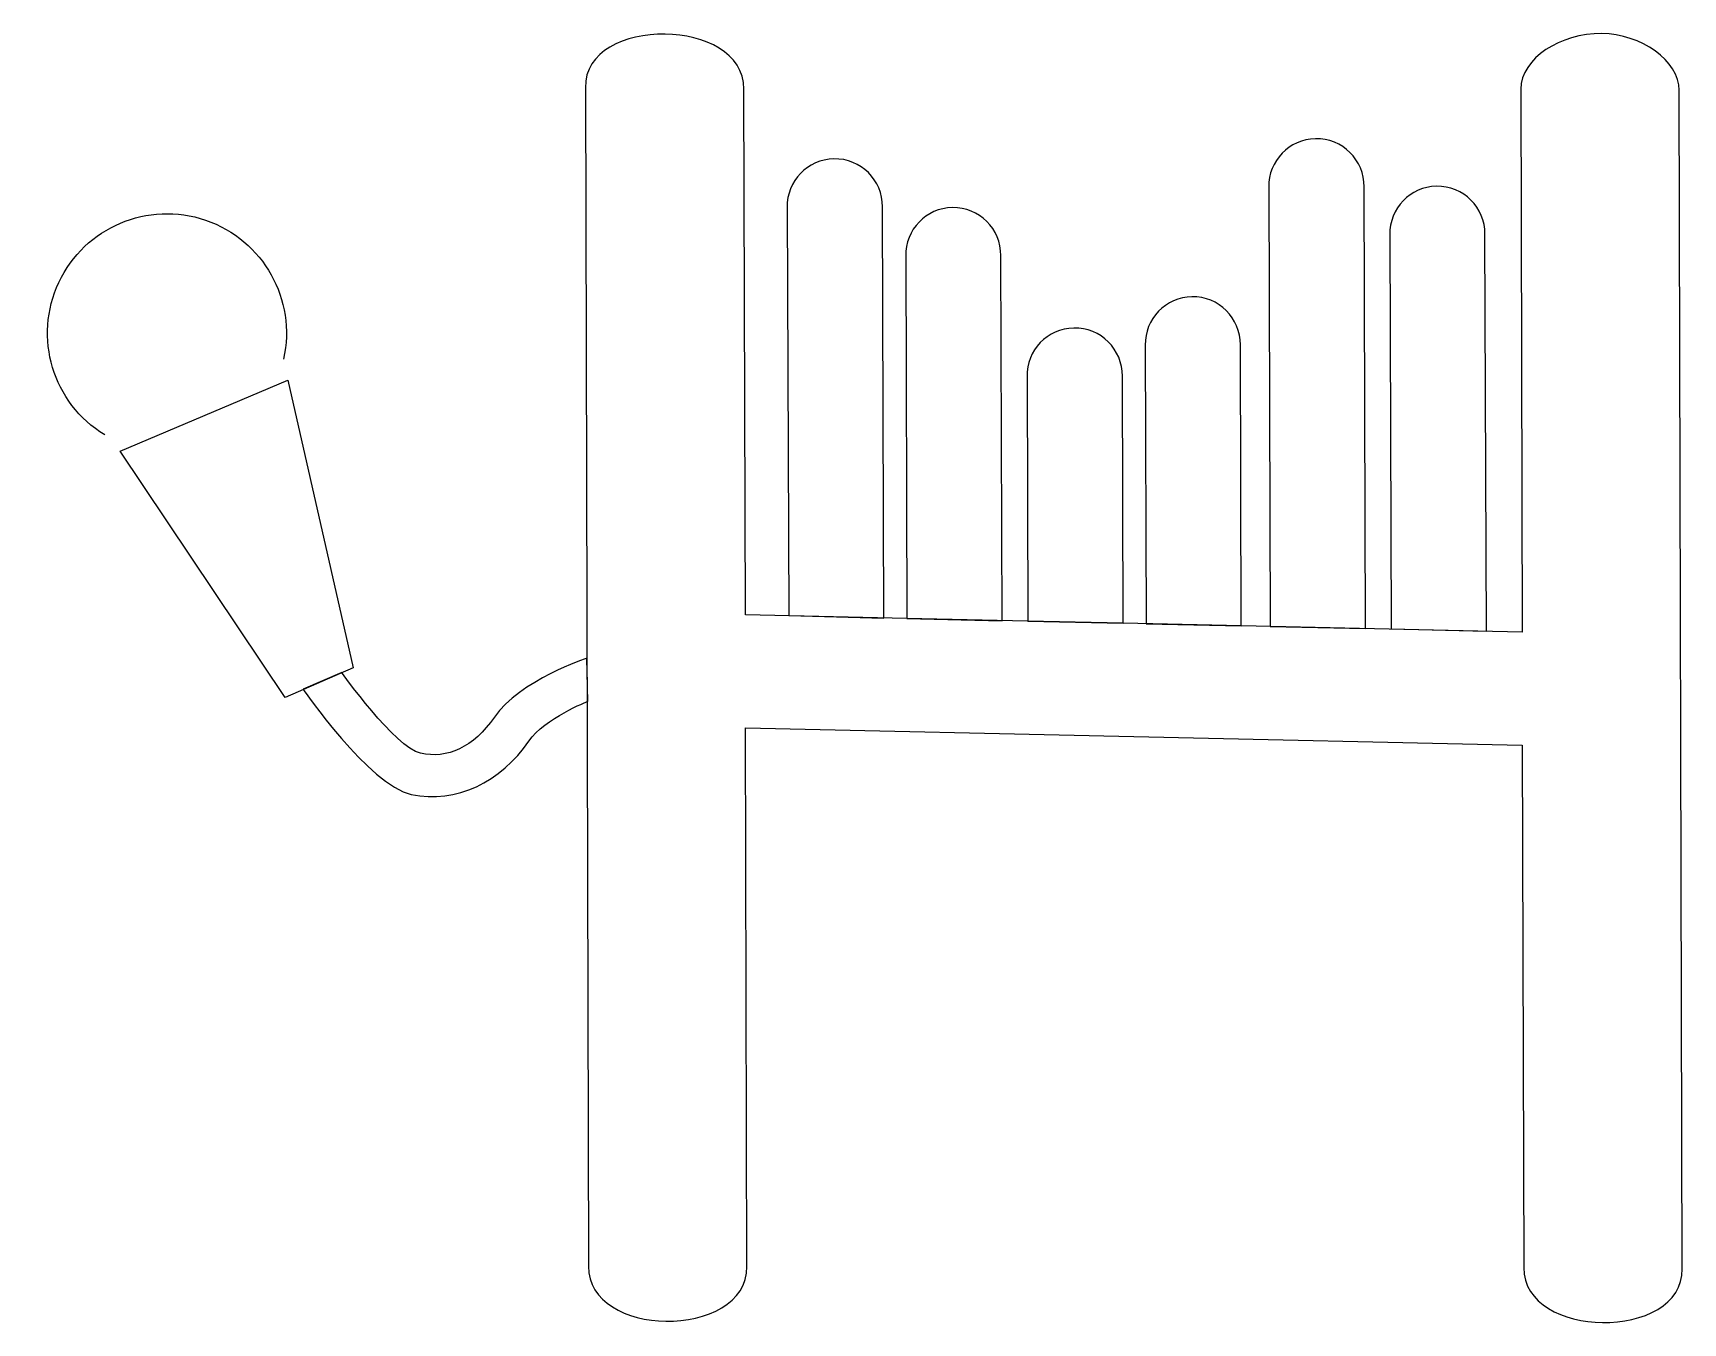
# Model space of a CAD drawing. Extents: x 0.3 to 19.5, y 2.6 to 17.6.
import ezdxf

# ---------------------------------------------------------------- set-up
doc = ezdxf.new("R2010")
doc.units = 0
doc.layers.add('Ebene_1', color=7, linetype='CONTINUOUS')

msp = doc.modelspace()

# ---------------------------------------------------------------- linework, layer by layer
at = {"layer": 'Ebene_1', "color": 7}
for points in [[(18.554517, 17.546804)], [(15.228517, 16.32428)], [(9.632806, 16.0899)], [(16.634767, 15.77156)], [(11.009771, 15.52349)], [(1.338659, 12.69143), (3.289022, 13.51808), (4.048941, 10.17358), (3.255583, 9.82731)]]:
    msp.add_lwpolyline(points, close=True, dxfattribs=at)
for points in [[(6.745942, 16.915589), (6.78203, 3.215781)], [(17.613596, 16.901667), (17.630355, 10.588017), (12.993604, 10.691651), (11.883302, 10.716482), (10.481793, 10.747831), (8.604329, 10.789775), (8.585388, 16.901096)], [(19.489137, 3.18745), (19.453048, 16.88725)], [(14.685547, 15.76172), (14.700347, 10.65154), (15.80784, 10.62884), (15.79297, 15.76373)], [(9.089844, 15.52734), (9.108675, 10.78179), (10.21428, 10.74869), (10.19726, 15.53131)], [(16.091797, 15.20898), (16.108227, 10.62469), (17.213807, 10.59779), (17.197267, 15.21297)], [(10.466797, 14.96094), (10.481797, 10.74774), (11.587381, 10.71954), (11.572271, 14.96489)], [(13.792975, 14.48647), (13.792969, 14.48633)], [(12.419846, 14.12318), (12.419922, 14.12305)], [(13.25, 13.92383), (13.26045, 10.68255), (14.366005, 10.65985), (14.355475, 13.92787)], [(11.876953, 13.55859), (11.887683, 10.71563), (12.993399, 10.69293), (12.984299, 13.56263)], [(6.772603, 9.7831), (6.763573, 10.28516)], [(3.915522, 10.11848), (3.466537, 9.92304)], [(8.621585, 3.211408), (8.604282, 9.474472), (17.63031, 9.272798), (17.64969, 3.201935)]]:
    msp.add_lwpolyline(points, dxfattribs=at)
for points in [[(7.67249, 17.540606), (7.205581, 17.546852), (6.736379, 17.340656), (6.745942, 16.915589)], [(8.585388, 16.901096), (8.589975, 17.325981), (8.12525, 17.534549), (7.67249, 17.540606)], [(18.55451, 17.546728), (18.073453, 17.553163), (17.617418, 17.255733), (17.613596, 16.901667)], [(19.453048, 16.88725), (19.456761, 17.231203), (19.007277, 17.540747), (18.554517, 17.546804)], [(15.228516, 16.32422), (14.923427, 16.31822), (14.680568, 16.06682), (14.685547, 15.76172)], [(15.79297, 15.76373), (15.79697, 16.07649), (15.541245, 16.33046), (15.228517, 16.32428)], [(9.632813, 16.08984), (9.327617, 16.08384), (9.084616, 15.83254), (9.089844, 15.52734)], [(10.19726, 15.53131), (10.20046, 15.84341), (9.944861, 16.09631), (9.632806, 16.0899)], [(16.634766, 15.77148), (16.32957, 15.76548), (16.086569, 15.51418), (16.091797, 15.20898)], [(17.197267, 15.21297), (17.200367, 15.52429), (16.94606, 15.77686), (16.634767, 15.77156)], [(0.627947, 14.654176), (0.928706, 15.294686), (1.663287, 15.606246), (2.332823, 15.377269)], [(2.332823, 15.377269), (3.002358, 15.148292), (3.392312, 14.452149), (3.237859, 13.761605)], [(11.009766, 15.52344), (10.70457, 15.51744), (10.461569, 15.26614), (10.466797, 14.96094)], [(11.572271, 14.96489), (11.575371, 15.27622), (11.321068, 15.52879), (11.009771, 15.52349)], [(1.160429, 12.880502), (0.556617, 13.249444), (0.327186, 14.013668), (0.627947, 14.654176)], [(13.792969, 14.48633), (13.487773, 14.48033), (13.244772, 14.22903), (13.25, 13.92383)], [(14.355475, 13.92787), (14.358575, 14.2392), (14.104272, 14.49177), (13.792975, 14.48647)], [(12.419922, 14.12305), (12.113946, 14.11705), (11.870628, 13.86455), (11.876953, 13.55859)], [(12.984299, 13.56263), (12.988599, 13.8755), (12.73268, 14.12962), (12.419846, 14.12318)], [(6.763573, 10.28516), (6.763573, 10.28516), (5.980741, 10.02631), (5.687496, 9.59961)], [(4.828121, 9.17969), (4.536316, 9.24369), (3.915522, 10.11848), (3.915522, 10.11848)], [(3.466537, 9.92304), (3.466537, 9.92304), (4.232368, 8.8087), (4.722656, 8.70117)], [(6.089844, 9.32227), (6.270931, 9.58577), (6.772603, 9.7831), (6.772603, 9.7831)], [(5.687496, 9.59961), (5.445187, 9.24703), (5.14, 9.11129), (4.828121, 9.17969)], [(4.722656, 8.70117), (5.244509, 8.58673), (5.763744, 8.84776), (6.089844, 9.32227)], [(6.78203, 3.215781), (6.777553, 2.801016), (7.22802, 2.582517), (7.680779, 2.57646)], [(7.680779, 2.57646), (8.147688, 2.570214), (8.631148, 2.786342), (8.621585, 3.211408)], [(17.64969, 3.201935), (17.645104, 2.777058), (18.109829, 2.568481), (18.562589, 2.562425)], [(18.562589, 2.562425), (19.029497, 2.556178), (19.498699, 2.762375), (19.489137, 3.18745)]]:
    msp.add_open_spline(points, degree=3, dxfattribs=at)

doc.saveas('drawing.dxf')
